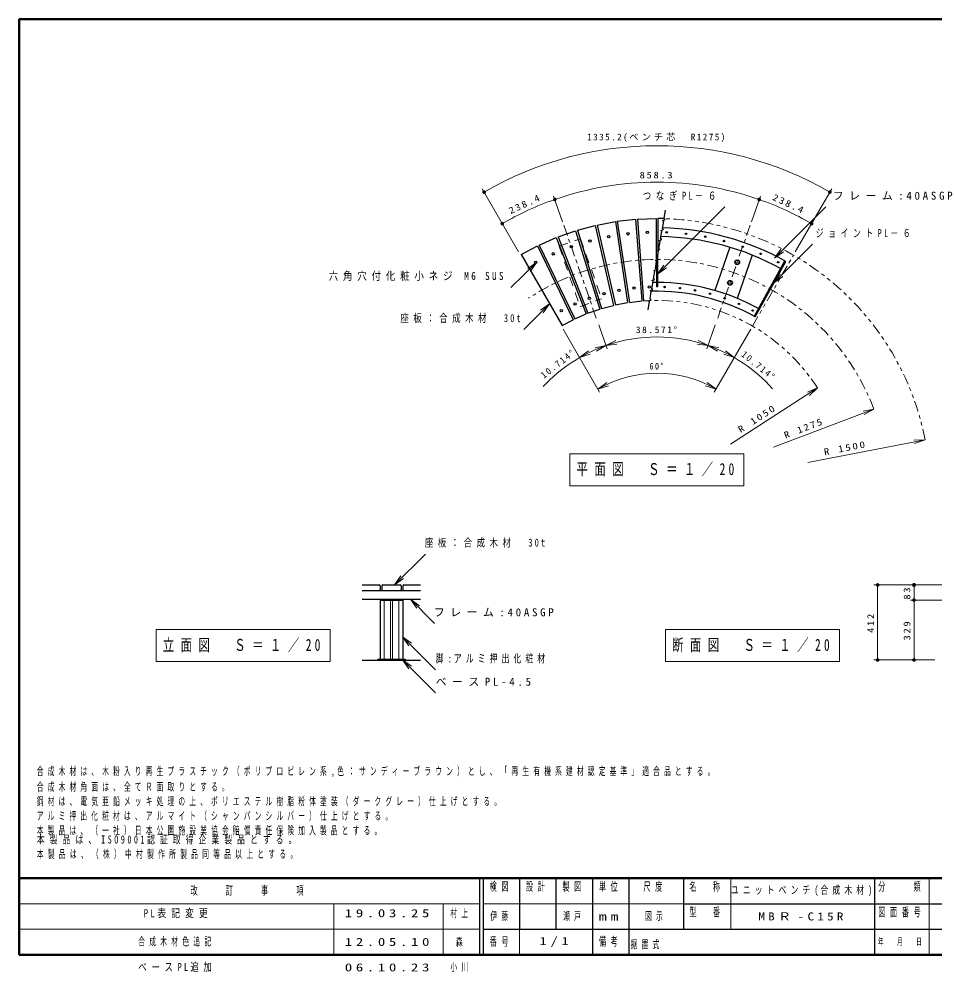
# Model space of a CAD drawing. Units: millimetres on the paper, scale 1:20. Extents: x -365 to 12, y -40 to 257.
# Drawn here: x -365 to -113.4, y -4.7 to 257 of the extents above; entities that cross this region are included whole.
import ezdxf
from ezdxf.enums import TextEntityAlignment as Align

# ---------------------------------------------------------------- set-up
doc = ezdxf.new("R2010")
doc.units = ezdxf.units.MM
for name, pattern in [('USER1', [4.5, 2.5, -2]), ('USER2', [6, 3, -1, 1, -1]), ('USER3', [8, 3, -1, 1, -1, 1, -1])]:
    doc.linetypes.add(name, pattern=pattern)
doc.layers.add('LY_1', color=7, linetype='Continuous', lineweight=25)
doc.layers.add('LY_2', color=7, linetype='Continuous', lineweight=13)
doc.styles.add('ＭＳ ゴシック', font='')
doc.styles.get('ＭＳ ゴシック').set_extended_font_data('MS Gothic')

# ---------------------------------------------------------------- blocks, each defined once
blk = doc.blocks.new('open_arrow')
at = {"color": 0, "linetype": 'Continuous', "lineweight": -2}
blk.add_lwpolyline([(7.5, 1.25), (0, 0), (7.5, -1.25)], dxfattribs=at)
blk = doc.blocks.new('filled_dot')
at = {"color": 0, "linetype": 'Continuous', "lineweight": -2, "const_width": 1.25}
blk.add_lwpolyline([(-0.625, 0, 1), (0.625, 0, 1)], format="xyb", close=True, dxfattribs=at)

msp = doc.modelspace()

# ---------------------------------------------------------------- linework, layer by layer
at = {"layer": 'LY_1', "lineweight": 13}
for p, q in [((-227.775, 193.07), (-237.749, 210.345)), ((-151.749, 193.024), (-141.749, 210.345)), ((-215.676, 201.301), (-218.153, 208.38)), ((-163.822, 201.301), (-161.345, 208.38)), ((-189.599, 186.918), (-171.134, 205.383)), ((-157.476, 191.289), (-143.334, 205.431)), ((-157.637, 184.518), (-147.031, 195.124)), ((-222.717, 190.2), (-229.867, 183.308)), ((-219.241, 178.801), (-226.312, 171.729)), ((-205.767, 172.985), (-203.455, 166.377)), ((-173.73, 172.985), (-176.042, 166.377)), ((-215.517, 171.838), (-205.499, 154.486)), ((-163.999, 171.807), (-173.999, 154.486)), ((-169.573, 140.234), (-145.644, 155.685)), ((-157.74, 139.382), (-130.164, 149.872)), ((-148.288, 135.215), (-116.11, 141.43)), ((-213.649, 137.606), (-213.649, 128.806)), ((-165.849, 137.606), (-213.649, 137.606)), ((-165.849, 128.806), (-165.849, 137.606)), ((-213.649, 128.806), (-165.849, 128.806)), ((-261.846, 101.569), (-253.36, 110.054)), ((-109.883, 101.566), (-130.133, 101.566)), ((-129.133, 80.961), (-129.133, 101.566)), ((-119.133, 97.411), (-119.133, 101.566)), ((-264.694, 97.411), (-264.694, 81.161)), ((-262.944, 97.411), (-262.944, 81.161)), ((-262.444, 97.411), (-262.444, 81.161)), ((-260.694, 97.411), (-260.694, 81.161)), ((-257.475, 97.636), (-250.845, 91.006)), ((-106.383, 97.411), (-120.133, 97.411)), ((-119.133, 80.961), (-119.133, 97.411)), ((-327.339, 89.299), (-327.339, 80.499)), ((-279.539, 89.299), (-327.339, 89.299)), ((-279.539, 80.499), (-279.539, 89.299)), ((-187.425, 89.299), (-187.425, 80.499)), ((-139.625, 89.299), (-187.425, 89.299)), ((-139.625, 80.499), (-139.625, 89.299)), ((-259.694, 87.311), (-250.623, 78.24)), ((-327.339, 80.499), (-279.539, 80.499)), ((-259.694, 81.014), (-250.623, 71.942)), ((-187.425, 80.499), (-139.625, 80.499)), ((-113.391, 80.961), (-130.133, 80.961))]:
    msp.add_line(p, q, dxfattribs=at)
at = {"layer": 'LY_1'}
for p, q in [((-200.68, 201.449), (-195.612, 202.02)), ((-195.612, 202.02), (-193.929, 179.567)), ((-195.101, 202.058), (-190.005, 202.249)), ((-195.101, 202.059), (-193.419, 179.606)), ((-190.005, 202.249), (-190.005, 189.549)), ((-189.493, 202.249), (-189.493, 192.453)), ((-187.777, 202.185), (-189.492, 202.249)), ((-211.623, 198.991), (-206.697, 200.311)), ((-211.623, 198.991), (-204.987, 177.475)), ((-206.697, 200.311), (-201.687, 178.36)), ((-206.198, 200.425), (-201.187, 178.474)), ((-206.197, 200.425), (-201.186, 201.373)), ((-201.186, 201.373), (-197.831, 179.109)), ((-200.68, 201.449), (-197.324, 179.185)), ((-222.078, 194.929), (-217.403, 196.968)), ((-217.403, 196.968), (-209.177, 176.009)), ((-216.927, 197.155), (-208.701, 176.196)), ((-216.926, 197.155), (-212.113, 198.84)), ((-212.112, 198.84), (-205.476, 177.324)), ((-227.048, 192.323), (-222.539, 194.707)), ((-222.539, 194.707), (-212.77, 174.421)), ((-222.078, 194.929), (-212.309, 174.643)), ((-169.71, 194.313), (-173.867, 182.433)), ((-227.048, 192.324), (-215.79, 172.824)), ((-189.599, 191.852), (-189.599, 183.456)), ((-163.575, 192.167), (-167.732, 180.286)), ((-189.899, 190.15), (-189.899, 183.456)), ((-168.302, 190.301), (-167.924, 190.775)), ((-168.302, 190.301), (-168.081, 189.737)), ((-168.081, 189.737), (-167.481, 189.646)), ((-167.924, 190.775), (-167.325, 190.685)), ((-167.481, 189.646), (-167.103, 190.12)), ((-167.325, 190.685), (-167.103, 190.12)), ((-163.066, 175.34), (-154.615, 190.585)), ((-162.804, 175.194), (-154.353, 190.439)), ((-170.284, 184.638), (-169.906, 185.112)), ((-170.284, 184.638), (-170.062, 184.073)), ((-170.062, 184.073), (-169.463, 183.983)), ((-169.906, 185.112), (-169.306, 185.021)), ((-169.463, 183.983), (-169.085, 184.457)), ((-169.306, 185.021), (-169.085, 184.457)), ((-204.986, 177.475), (-201.687, 178.359)), ((-201.187, 178.473), (-197.831, 179.109)), ((-197.324, 179.185), (-193.929, 179.567)), ((-193.419, 179.606), (-191.747, 179.668)), ((-212.309, 174.643), (-209.177, 176.009)), ((-208.701, 176.196), (-205.476, 177.324)), ((-215.79, 172.824), (-212.77, 174.421)), ((-270.694, 101.566), (-266.069, 101.566)), ((-270.694, 100.066), (-254.694, 100.066)), ((-265.819, 101.316), (-265.819, 100.316)), ((-265.319, 101.316), (-265.319, 100.316)), ((-265.069, 101.566), (-260.319, 101.566)), ((-260.069, 101.316), (-260.069, 100.316)), ((-259.569, 101.316), (-259.569, 100.316)), ((-259.319, 101.566), (-254.694, 101.566)), ((-270.694, 97.636), (-254.694, 97.636)), ((-265.819, 97.636), (-265.819, 81.161)), ((-265.819, 97.411), (-259.569, 97.411)), ((-259.569, 97.636), (-259.569, 81.161)), ((-266.444, 81.161), (-258.944, 81.161)), ((-266.444, 81.161), (-266.444, 80.936)), ((-258.944, 81.161), (-258.944, 80.936)), ((-270.694, 80.936), (-254.694, 80.936))]:
    msp.add_line(p, q, dxfattribs=at)
at = {"layer": 'LY_1', "linetype": 'USER2', "lineweight": 13}
for p, q in [((-215.345, 200.357), (-206.097, 173.929)), ((-164.152, 200.357), (-173.4, 173.929))]:
    msp.add_line(p, q, dxfattribs=at)
at = {"layer": 'LY_1', "linetype": 'USER1', "lineweight": 13}
for p, q in [((-216.643, 194.606), (-210.744, 196.67)), ((-210.744, 196.67), (-204.964, 180.152)), ((-216.643, 194.606), (-210.864, 178.088)), ((-210.864, 178.088), (-204.964, 180.152))]:
    msp.add_line(p, q, dxfattribs=at)
at = {"layer": 'LY_1', "linetype": 'USER3', "lineweight": 13}
msp.add_line((-163.499, 172.673), (-152.249, 192.158), dxfattribs=at)
at = {"layer": 'LY_1'}
msp.add_lwpolyline([(-192.191, 177.147), (-191.796, 179.389), (-192.102, 179.646), (-191.351, 179.92), (-191.657, 180.177), (-191.31, 182.147), (-191.616, 182.404), (-190.864, 182.677), (-191.171, 182.934), (-190.824, 184.904), (-191.13, 185.161), (-190.378, 185.435), (-190.685, 185.692), (-190.337, 187.661), (-190.644, 187.919), (-189.892, 188.192), (-190.198, 188.449), (-189.851, 190.419), (-190.158, 190.676), (-189.406, 190.95), (-189.712, 191.207), (-189.365, 193.176), (-189.671, 193.434), (-188.92, 193.707), (-189.226, 193.964), (-188.879, 195.934), (-189.185, 196.191), (-188.433, 196.465), (-188.74, 196.722), (-188.393, 198.691), (-188.699, 198.948), (-187.947, 199.222), (-188.254, 199.479), (-187.906, 201.449), (-188.213, 201.706), (-187.461, 201.98), (-187.767, 202.237), (-187.372, 204.479)], dxfattribs=at)
for centre, radius in [((-208.19, 196.029), 0.325), ((-202.995, 197.214), 0.325), ((-197.726, 198.008), 0.325), ((-192.413, 198.407), 0.325), ((-187.084, 198.407), 0.2), ((-181.771, 198.008), 0.2), ((-176.502, 197.214), 0.2), ((-213.281, 194.458), 0.325), ((-171.308, 196.029), 0.2), ((-166.216, 194.458), 0.2), ((-218.241, 192.511), 0.325), ((-161.256, 192.511), 0.2), ((-223.042, 190.2), 0.325), ((-167.703, 190.211), 0.65), ((-156.456, 190.2), 0.2), ((-196.047, 183.103), 0.325), ((-191.852, 183.417), 0.325), ((-187.645, 183.417), 0.2), ((-183.451, 183.103), 0.2), ((-169.684, 184.547), 0.65), ((-208.327, 180.3), 0.325), ((-204.307, 181.54), 0.325), ((-200.206, 182.476), 0.325), ((-179.291, 182.476), 0.2), ((-175.19, 181.54), 0.2), ((-212.243, 178.763), 0.325), ((-171.17, 180.3), 0.2), ((-167.255, 178.763), 0.2), ((-216.033, 176.938), 0.325), ((-163.465, 176.938), 0.2)]:
    msp.add_circle(centre, radius, dxfattribs=at)
at = {"layer": 'LY_1', "lineweight": 13}
for centre, radius, start, end in [((-189.749, 127.206), 95, 60.00003, 120.00002), ((-189.749, 127.206), 85, 70.71432, 109.28575), ((-189.749, 127.206), 85, 109.28574, 120.00002), ((-189.748, 127.207), 85, 60.00003, 70.71432), ((-189.749, 127.206), 42.5, 70.71433, 109.28576), ((-189.749, 127.206), 42.5, 109.28574, 137.28577), ((-189.748, 127.207), 42.5, 41.666, 70.71429), ((-189.749, 127.206), 32.5, 59.99996, 120.00003)]:
    msp.add_arc(centre, radius, start, end, dxfattribs=at)
at = {"layer": 'LY_1', "linetype": 'USER3', "lineweight": 13}
for radius, start, end in [(75, 10.93226, 88.4939), (52.5, 32.85072, 92.18132)]:
    msp.add_arc((-189.749, 127.206), radius, start, end, dxfattribs=at)
at = {"layer": 'LY_1'}
for centre, radius, start, end in [((-189.749, 127.206), 72.465, 60.76105, 88.79332), ((-189.749, 127.206), 70.035, 60.99824, 89.10097), ((-189.749, 127.206), 57.465, 90.14955, 91.11473), ((-189.749, 127.206), 56.25, 89.84718, 90.14955), ((-189.749, 127.206), 57.465, 60.99825, 89.85041), ((-189.749, 127.206), 55.035, 60.68593, 91.61217), ((-266.069, 101.316), 0.25, 0, 89.99998), ((-266.069, 100.316), 0.25, 270.00002, 0), ((-265.069, 101.316), 0.25, 89.99998, 179.99996), ((-265.069, 100.316), 0.25, 179.99998, 270.00003), ((-260.319, 101.316), 0.25, 0, 89.99998), ((-260.319, 100.316), 0.25, 270.00002, 0), ((-259.319, 101.316), 0.25, 89.99998, 179.99996), ((-259.319, 100.316), 0.25, 179.99998, 270.00003)]:
    msp.add_arc(centre, radius, start, end, dxfattribs=at)
at = {"layer": 'LY_1', "linetype": 'USER2', "lineweight": 13}
msp.add_arc((-189.749, 127.206), 63.75, 20.82613, 123.61763, dxfattribs=at)
at = {"layer": 'LY_2', "lineweight": 50}
for p, q in [((0, 257), (-365, 257)), ((-365, 257), (-365, 0)), ((-365, 21), (0, 21)), ((-365, 0), (0, 0))]:
    msp.add_line(p, q, dxfattribs=at)
at = {"layer": 'LY_2', "color": 211, "lineweight": 25}
for p, q in [((-238.5, 21), (-238.5, 0)), ((-237.5, 21), (-237.5, 0)), ((-227.5, 21), (-227.5, 7)), ((-217.5, 21), (-217.5, 7)), ((-207.5, 21), (-207.5, 0)), ((-197.5, 21), (-197.5, 7)), ((-182.5, 21), (-182.5, 7)), ((-130, 21), (-130, 0)), ((-182.5, 14), (-70, 14)), ((-237.5, 7), (0, 7))]:
    msp.add_line(p, q, dxfattribs=at)
at = {"layer": 'LY_2'}
for p, q in [((-169.5, 21), (-169.5, 7)), ((-115, 21), (-115, 0)), ((-365, 14), (-238.5, 14)), ((-278.5, 14), (-278.5, 0)), ((-248.5, 14), (-248.5, 0)), ((-237.5, 14), (-182.5, 14)), ((-365, 7), (-238.5, 7)), ((-227.5, 7), (-227.5, 0))]:
    msp.add_line(p, q, dxfattribs=at)
at = {"layer": 'LY_2', "lineweight": 25}
msp.add_line((-197.5, 7), (-197.5, 0), dxfattribs=at)

# ---------------------------------------------------------------- block references
at = {"layer": 'LY_1', "lineweight": 13}
for name, p, xscale, yscale, rotation in [('filled_dot', (-237.249, 209.479), 0.4, 0.4, 29.1), ('filled_dot', (-142.249, 209.479), 0.4, 0.4, 150.9), ('filled_dot', (-217.822, 207.436), 0.4, 0.4, 200.3), ('filled_dot', (-217.822, 207.436), 0.4, 0.4, 18.3), ('filled_dot', (-161.675, 207.436), 0.4, 0.4, 339.7), ('filled_dot', (-161.675, 207.436), 0.4, 0.4, 161.7), ('filled_dot', (-232.249, 200.818), 0.4, 0.4, 29), ('filled_dot', (-147.249, 200.818), 0.4, 0.4, 151), ('open_arrow', (-157.476, 191.289), 0.4, 0.4, 45), ('open_arrow', (-222.717, 190.2), 0.4, 0.4, 223.9), ('open_arrow', (-189.599, 186.918), 0.4, 0.4, 45), ('open_arrow', (-157.637, 184.518), 0.4, 0.4, 45), ('open_arrow', (-219.241, 178.801), 0.4, 0.4, 225), ('open_arrow', (-203.785, 167.321), 0.4, 0.4, 201.3), ('open_arrow', (-203.785, 167.321), 0.4, 0.4, 17.3), ('open_arrow', (-175.712, 167.321), 0.4, 0.4, 162.7), ('open_arrow', (-175.712, 167.321), 0.4, 0.4, 338.7), ('open_arrow', (-210.998, 164.012), 0.4, 0.4, 28), ('open_arrow', (-168.499, 164.012), 0.4, 0.4, 152), ('open_arrow', (-205.999, 155.352), 0.4, 0.4, 27.4), ('open_arrow', (-173.499, 155.352), 0.4, 0.4, 152.6), ('open_arrow', (-145.644, 155.685), 0.4, 0.4, 212.9), ('open_arrow', (-130.164, 149.872), 0.4, 0.4, 200.8), ('open_arrow', (-116.11, 141.43), 0.4, 0.4, 190.9), ('open_arrow', (-261.846, 101.569), 0.4, 0.4, 45), ('filled_dot', (-119.133, 101.566), 0.431, 0.431, 270), ('filled_dot', (-129.133, 101.566), 0.4, 0.4, 270), ('open_arrow', (-257.475, 97.636), 0.4, 0.4, 315), ('filled_dot', (-119.133, 97.411), 0.4, 0.4, 270), ('open_arrow', (-259.694, 87.311), 0.4, 0.4, 315), ('open_arrow', (-259.694, 81.014), 0.4, 0.4, 315), ('filled_dot', (-129.133, 80.961), 0.4, 0.4, 90), ('filled_dot', (-119.133, 80.961), 0.4, 0.4, 90)]:
    msp.add_blockref(name, p, dxfattribs=dict(at, xscale=xscale, yscale=yscale, rotation=rotation))

# ---------------------------------------------------------------- texts
at = {"layer": 'LY_1', "style": 'ＭＳ ゴシック', "width": 0.6}
msp.add_text('森', height=2.199, dxfattribs=at).set_placement((-245, 3.5), align=Align.MIDDLE_LEFT)
at = {"layer": 'LY_1', "style": 'ＭＳ ゴシック'}
for s, insert, char_height, attachment_point in [('\\T1.32;1335.2(ベンチ芯\u3000R1275)', (-189.749, 223.206), 1.833, 8), ('\\T1.33;\\W1.15;858.3', (-189.749, 213.206), 1.833, 8), ('\\T1.56;\\W0.75;つなぎPL－６', (-193.649, 208.383), 2.199, 4), ('\\T1.5;フレーム:40ASGP', (-141.476, 208.431), 2.199, 4), ('\\T1.58;\\W0.7;ジョイントPL－６', (-146.121, 198.124), 2.199, 4), ('\\T1.5;\\W0.85;六角穴付化粧小ネジ\\~M6\\~SUS', (-279.933, 186.308), 2.199, 4), ('\\T1.54;\\W0.75;座板：合成木材\u300030t', (-260.235, 174.729), 2.199, 4), ('\\T1.32;\\W1.05;38.571°', (-189.749, 170.706), 1.833, 8), ('\\T1.33;\\W0.9;60°', (-189.749, 160.706), 1.833, 8), ('\\T1.56;\\W0.7;平面図\u3000Ｓ＝１／20', (-189.749, 133.206), 3.299, 5), ('\\T1.54;\\W0.75;座板：合成木材\u300030t', (-253.512, 113.054), 2.199, 4), ('\\T1.5;フレーム:40ASGP', (-251.051, 94.006), 2.199, 4), ('\\T1.56;\\W0.7;立面図\u3000Ｓ＝１／20', (-303.439, 84.899), 3.299, 5), ('\\T1.56;\\W0.7;断面図\u3000Ｓ＝１／20', (-163.525, 84.899), 3.299, 5), ('\\T1.52;\\W0.7;脚:アルミ押出化粧材', (-250.498, 81.24), 2.199, 4), ('\\T1.5;ベースPL-4.5', (-250.553, 74.942), 2.199, 4), ('\\T1.62;\\W0.6;合成木材は、木粉入り再生プラスチック（ポリプロピレン系,色：サンディーブラウン）とし、「再生有機系建材認定基準」適合品とする。', (-360.12, 48.747), 2.199, 7), ('\\T1.62;\\W0.6;合成木材角面は、全てＲ面取りとする。', (-360.12, 44.747), 2.199, 7), ('\\T1.62;\\W0.6;鋼材は、電気亜鉛メッキ処理の上、ポリエステル樹脂粉体塗装（ダークグレー）仕上げとする。', (-360.12, 40.747), 2.199, 7), ('\\T1.62;\\W0.6;アルミ押出化粧材は、アルマイト（シャンパンシルバー）仕上げとする。', (-360.12, 36.747), 2.199, 7), ('\\T1.62;\\W0.6;本製品は、（一社）日本公園施設業協会賠償責任保険加入製品とする。', (-360.12, 32.747), 2.199, 7), ('\\T1.64;\\W0.7;本製品は、ISO9001認証取得企業製品とする。', (-360.12, 32.747), 2.199, 1), ('\\T1.64;\\W0.6;本製品は、（株）中村製作所製品同等品以上とする。', (-360.12, 28.747), 2.199, 1), ('\\T1.52;\\W0.7;ユニットベンチ(合成木材)', (-149.75, 17.5), 2.199, 5), ('\\T1.55;\\W0.8;PL表記変更', (-330.75, 12.5), 2.199, 1), ('\\T1.5;\\W1.35;19.03.25', (-275.5, 12.5), 2.199, 1), ('\\T1.64;\\W0.6;村上', (-246.5, 12.5), 2.199, 1), ('\\T1.64;\\W0.6;伊藤', (-232.5, 10.5), 2.199, 5), ('\\T1.64;\\W0.6;瀬戸', (-212.5, 10.5), 2.199, 5), ('\\T1.64;\\W0.6;図示', (-190, 10.5), 2.199, 5), ('\\T1.5;\\W1.2;MBＲ-C15R', (-149.75, 10.5), 2.199, 5), ('\\T1.64;\\W0.6;合成木材色追記', (-332.25, 3.5), 2.199, 4), ('\\T1.5;\\W1.35;12.05.10', (-275.5, 3.5), 2.199, 4), ('\\T1.5;\\W1.35;1/1', (-217.5, 3.5), 2.199, 5), ('\\T1.64;\\W0.6;据置式', (-197, 1.5), 2.199, 7), ('\\T1.56;\\W0.75;ベースPL追加', (-332.25, -3.5), 2.199, 4), ('\\T1.5;\\W1.35;06.10.23', (-275.5, -3.5), 2.199, 4), ('\\T1.64;\\W0.6;小川', (-246.5, -3.5), 2.199, 4)]:
    msp.add_mtext(s, dxfattribs=dict(at, insert=insert, char_height=char_height, attachment_point=attachment_point))
at = {"layer": 'LY_1', "char_height": 1.833, "attachment_point": 8, "style": 'ＭＳ ゴシック'}
for s, insert, rotation in [('\\T1.33;\\W1.15;238.4', (-225.607, 205.374), 24.643), ('\\T1.33;\\W1.15;238.4', (-153.89, 205.374), 335.357), ('\\T1.32;10.714°', (-216.426, 161.565), 37.827), ('\\T1.32;10.714°', (-162.447, 161.072), 321.125), ('\\T1.33;\\W1.2;R\\~1050', (-161.714, 146.499), 32.851), ('\\T1.33;\\W1.15;R\\~1275', (-149.061, 143.753), 20.826), ('\\T1.33;\\W1.2;R\\~1500', (-137.828, 138.254), 10.932), ('\\T1.34;\\W1.15;83', (-120.133, 99.451), 90), ('\\T1.33;\\W1.15;412', (-130.133, 91.264), 90), ('\\T1.33;\\W1.15;329', (-120.133, 89.186), 90)]:
    msp.add_mtext(s, dxfattribs=dict(at, insert=insert, rotation=rotation))
at = {"layer": 'LY_2', "color": 4, "style": 'ＭＳ ゴシック'}
for s, insert, char_height, attachment_point in [('\\T1.64;\\W0.6;改\u3000\u3000訂\u3000\u3000事\u3000\u3000項', (-301.75, 17.5), 2.346, 5), ('\\T1.64;\\W0.6;検図', (-232.5, 19.9), 2.346, 2), ('\\T1.64;\\W0.6;設計', (-222.5, 19.9), 2.346, 2), ('\\T1.64;\\W0.6;製図', (-212.5, 19.9), 2.346, 2), ('\\T1.64;\\W0.6;単位', (-202.5, 19.9), 2.346, 2), ('\\T1.64;\\W0.6;尺度', (-190.25, 19.9), 2.346, 2), ('\\T1.64;\\W0.6;名\u3000称', (-176, 19.9), 2.346, 2), ('\\T1.64;\\W0.6;分\u3000\u3000類', (-122.5, 19.9), 2.346, 2), ('\\T1.64;\\W0.6;型\u3000番', (-176, 12.9), 2.346, 2), ('\\T1.64;\\W0.6;図面番号', (-122.5, 12.9), 2.346, 2), ('\\T1.5;\\W1.35;mm', (-202.5, 10.5), 2.346, 5), ('\\T1.64;\\W0.6;番号', (-232.5, 3.5), 2.346, 5), ('\\T1.64;\\W0.6;備考', (-202.5, 3.5), 2.346, 5), ('\\T1.64;\\W0.6;年\u3000月\u3000日', (-122.5, 3.5), 1.906, 5)]:
    msp.add_mtext(s, dxfattribs=dict(at, insert=insert, char_height=char_height, attachment_point=attachment_point))

doc.saveas('drawing.dxf')
